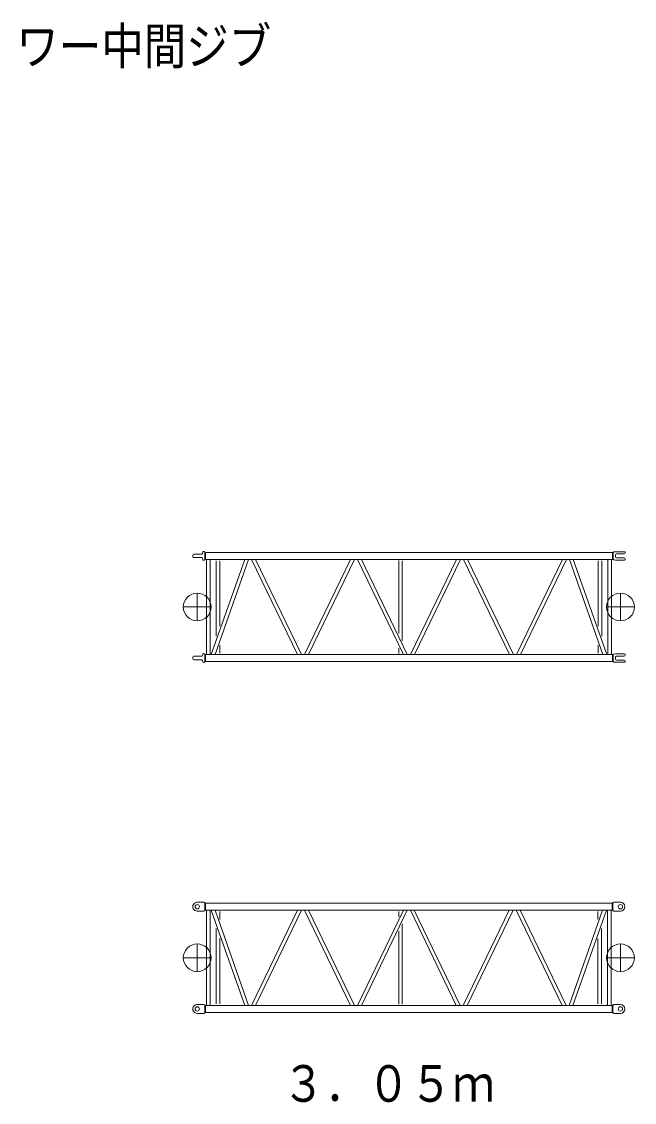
# Model space of a CAD drawing. Units: millimetres on the paper. Extents: x -420 to 629, y -297 to 297.
# Drawn here: x 73.7 to 147.2, y 21.7 to 151.5 of the extents above; entities that cross this region are included whole.
import ezdxf
from ezdxf.enums import TextEntityAlignment as Align

# ---------------------------------------------------------------- set-up
doc = ezdxf.new("R2010")
doc.units = ezdxf.units.MM
doc.layers.add('0-0_0', color=7, linetype='Continuous', lineweight=18)
doc.styles.add('ＭＳ ゴシック', font='')
doc.styles.get('ＭＳ ゴシック').set_extended_font_data('MS Gothic')

msp = doc.modelspace()

# ---------------------------------------------------------------- linework, layer by layer
at = {"layer": '0-0_0'}
for p, q in [((94.256, 87.417), (94.248, 87.322)), ((94.248, 87.322), (94.256, 87.227)), ((94.389, 87.539), (95.33, 87.539)), ((94.389, 87.106), (95.33, 87.106)), ((95.458, 87.787), (95.429, 87.622)), ((95.429, 87.023), (95.458, 86.858)), ((95.54, 87.856), (95.598, 87.856)), ((95.681, 87.772), (95.681, 86.872)), ((95.764, 87.686), (95.781, 87.686)), ((95.764, 86.959), (95.781, 86.959)), ((95.781, 87.746), (95.781, 86.899)), ((95.781, 87.746), (144.618, 87.746)), ((144.618, 87.746), (144.618, 86.899)), ((144.618, 87.686), (144.641, 87.686)), ((144.641, 86.959), (144.618, 86.959)), ((144.718, 87.721), (144.718, 86.923)), ((144.793, 87.804), (144.984, 87.822)), ((144.984, 87.822), (146.067, 87.822)), ((144.984, 87.456), (144.984, 87.189)), ((145.084, 87.556), (146.018, 87.556)), ((146.018, 87.089), (145.084, 87.089)), ((146.151, 87.739), (146.151, 87.689)), ((95.54, 86.789), (95.598, 86.789)), ((95.781, 86.899), (144.618, 86.899)), ((95.903, 75.469), (95.903, 86.899)), ((96.326, 75.469), (96.326, 86.899)), ((100.49, 86.899), (96.473, 75.469)), ((100.938, 86.899), (96.922, 75.469)), ((97.069, 77.669), (97.069, 86.72)), ((97.493, 78.873), (97.493, 86.72)), ((106.829, 75.469), (101.313, 86.899)), ((107.299, 75.469), (101.783, 86.899)), ((113.179, 86.899), (107.663, 75.469)), ((113.649, 86.899), (108.133, 75.469)), ((119.529, 75.469), (114.013, 86.899)), ((119.999, 75.469), (114.483, 86.899)), ((118.969, 86.761), (118.969, 77.986)), ((119.393, 86.736), (119.393, 77.109)), ((125.916, 86.899), (120.399, 75.469)), ((126.386, 86.899), (120.869, 75.469)), ((132.266, 75.469), (126.749, 86.899)), ((132.736, 75.469), (127.219, 86.899)), ((138.616, 86.899), (133.099, 75.469)), ((139.086, 86.899), (133.569, 75.469)), ((143.477, 75.469), (139.46, 86.899)), ((143.925, 75.469), (139.909, 86.899)), ((142.906, 86.72), (142.906, 78.873)), ((143.329, 86.72), (143.329, 77.669)), ((144.073, 86.899), (144.073, 75.469)), ((144.496, 86.899), (144.496, 75.469)), ((144.984, 86.822), (144.793, 86.84)), ((146.067, 86.822), (144.984, 86.822)), ((146.151, 86.956), (146.151, 86.906)), ((94.781, 82.851), (94.781, 79.517)), ((145.581, 82.851), (145.581, 79.517)), ((93.114, 81.184), (96.447, 81.184)), ((143.914, 81.184), (147.247, 81.184)), ((97.493, 75.619), (97.493, 76.591)), ((142.906, 76.591), (142.906, 75.619)), ((95.458, 75.51), (95.429, 75.345)), ((95.598, 75.579), (95.54, 75.579)), ((95.681, 75.496), (95.681, 74.596)), ((95.781, 75.409), (95.764, 75.409)), ((95.781, 75.469), (95.781, 74.622)), ((144.618, 75.469), (95.781, 75.469)), ((118.969, 76.246), (118.969, 75.607)), ((144.618, 75.469), (144.618, 74.622)), ((144.618, 75.409), (144.641, 75.409)), ((144.718, 75.445), (144.718, 74.647)), ((144.793, 75.528), (144.984, 75.546)), ((144.984, 75.546), (146.067, 75.546)), ((145.084, 75.279), (146.018, 75.279)), ((146.151, 75.462), (146.151, 75.412)), ((94.256, 75.141), (94.248, 75.045)), ((94.248, 75.045), (94.256, 74.951)), ((95.33, 75.262), (94.389, 75.262)), ((95.33, 74.829), (94.389, 74.829)), ((95.429, 74.746), (95.458, 74.581)), ((95.598, 74.512), (95.54, 74.512)), ((95.781, 74.682), (95.764, 74.682)), ((144.618, 74.622), (95.781, 74.622)), ((144.641, 74.682), (144.618, 74.682)), ((144.984, 74.546), (144.793, 74.564)), ((144.984, 75.179), (144.984, 74.912)), ((146.067, 74.546), (144.984, 74.546)), ((146.018, 74.812), (145.084, 74.812)), ((146.151, 74.679), (146.151, 74.629)), ((94.791, 45.726), (95.598, 45.726)), ((95.681, 45.642), (95.681, 44.742)), ((95.764, 45.556), (95.781, 45.556)), ((95.781, 45.616), (95.781, 44.769)), ((95.781, 45.616), (144.581, 45.616)), ((144.581, 45.616), (144.581, 44.769)), ((144.581, 45.556), (144.604, 45.556)), ((144.681, 45.642), (144.681, 44.742)), ((144.764, 45.726), (145.581, 45.726)), ((94.781, 44.659), (95.598, 44.659)), ((95.764, 44.829), (95.781, 44.829)), ((95.781, 44.769), (144.581, 44.769)), ((95.903, 33.339), (95.903, 44.769)), ((96.326, 33.339), (96.326, 44.769)), ((96.473, 44.769), (100.49, 33.339)), ((96.922, 44.769), (100.938, 33.339)), ((97.493, 43.647), (97.493, 44.618)), ((101.313, 33.339), (106.829, 44.769)), ((101.783, 33.339), (107.299, 44.769)), ((107.663, 44.769), (113.179, 33.339)), ((108.133, 44.769), (113.649, 33.339)), ((114.013, 33.339), (119.529, 44.769)), ((114.483, 33.339), (120, 44.769)), ((118.969, 44.631), (118.969, 43.992)), ((120.363, 44.769), (125.879, 33.339)), ((120.833, 44.769), (126.349, 33.339)), ((126.713, 33.339), (132.229, 44.769)), ((127.183, 33.339), (132.699, 44.769)), ((133.063, 44.769), (138.579, 33.339)), ((133.533, 44.769), (139.049, 33.339)), ((139.423, 33.339), (143.44, 44.769)), ((139.872, 33.339), (143.889, 44.769)), ((142.869, 44.618), (142.869, 43.647)), ((144.036, 44.769), (144.036, 33.339)), ((144.459, 44.769), (144.459, 33.339)), ((144.604, 44.829), (144.581, 44.829)), ((144.764, 44.659), (145.581, 44.659)), ((119.393, 43.128), (119.393, 33.502)), ((97.069, 33.518), (97.069, 42.569)), ((118.969, 42.251), (118.969, 33.477)), ((143.292, 42.569), (143.292, 33.518)), ((94.781, 40.721), (94.781, 37.387)), ((97.493, 33.518), (97.493, 41.365)), ((142.869, 41.365), (142.869, 33.518)), ((145.581, 40.721), (145.581, 37.387)), ((93.114, 39.054), (96.447, 39.054)), ((143.914, 39.054), (147.247, 39.054)), ((95.598, 33.449), (94.781, 33.449)), ((95.681, 33.366), (95.681, 32.466)), ((95.781, 33.279), (95.764, 33.279)), ((95.781, 32.552), (95.764, 32.552)), ((144.581, 33.339), (95.781, 33.339)), ((95.781, 33.339), (95.781, 32.492)), ((144.581, 32.492), (95.781, 32.492)), ((144.581, 33.339), (144.581, 32.492)), ((144.581, 33.279), (144.604, 33.279)), ((144.604, 32.552), (144.581, 32.552)), ((144.681, 33.366), (144.681, 32.466)), ((145.581, 33.449), (144.764, 33.449)), ((95.598, 32.382), (94.791, 32.382)), ((145.581, 32.382), (144.764, 32.382))]:
    msp.add_line(p, q, dxfattribs=at)
for centre, radius in [((94.781, 81.184), 1.667), ((145.581, 81.184), 1.667), ((94.781, 45.192), 0.258), ((145.581, 45.192), 0.258), ((94.781, 39.054), 1.667), ((145.581, 39.054), 1.667), ((94.781, 32.916), 0.258), ((145.581, 32.916), 0.258)]:
    msp.add_circle(centre, radius, dxfattribs=at)
for centre, radius, start, end in [((94.389, 87.406), 0.133, 89.99162, 174.99917), ((94.389, 87.239), 0.133, 185.00083, 270.00832), ((95.33, 87.639), 0.1, 270.01182, 350.00204), ((95.33, 87.006), 0.1, 9.99612, 89.97763), ((95.54, 87.772), 0.0833, 89.99976, 169.99991), ((95.598, 87.772), 0.0833, 0, 89.99993), ((95.764, 87.769), 0.0833, 179.99996, 270), ((95.764, 86.876), 0.0833, 89.99993, 179.99991), ((144.641, 87.769), 0.0833, 270.00007, 343.41716), ((144.641, 86.876), 0.0833, 16.58284, 89.99993), ((144.801, 87.721), 0.0833, 95.35398, 180.01723), ((145.084, 87.456), 0.1, 89.99993, 179.99991), ((145.084, 87.189), 0.1, 180.00015, 270.00013), ((146.018, 87.689), 0.133, 270.00007, 0), ((146.018, 86.956), 0.133, 0, 89.99993), ((146.067, 87.739), 0.0833, 0, 89.99993), ((95.54, 86.872), 0.0833, 190.00233, 270.01297), ((95.598, 86.872), 0.0833, 270.00007, 0), ((144.801, 86.923), 0.0833, 179.98275, 264.64601), ((146.067, 86.906), 0.0833, 270.00013, 0), ((95.33, 75.362), 0.1, 270.02237, 350.00388), ((95.54, 75.496), 0.0833, 89.98709, 169.99773), ((95.598, 75.496), 0.0833, 0, 89.99998), ((95.764, 75.492), 0.0833, 180.00009, 270.00007), ((144.641, 75.492), 0.0833, 270.00007, 343.41716), ((144.801, 75.445), 0.0833, 95.35398, 180.01723), ((145.084, 75.179), 0.1, 89.99993, 179.99991), ((146.018, 75.412), 0.133, 270.00007, 0), ((146.067, 75.462), 0.0833, 0, 89.99993), ((94.389, 75.129), 0.133, 89.99173, 174.99923), ((94.389, 74.962), 0.133, 185.00083, 270.00838), ((95.33, 74.729), 0.1, 9.99796, 89.98823), ((95.54, 74.596), 0.0833, 190.00009, 270.00024), ((95.598, 74.596), 0.0833, 270.00007, 0), ((95.764, 74.599), 0.0833, 89.99998, 180.00002), ((144.641, 74.599), 0.0833, 16.58285, 89.99998), ((144.801, 74.647), 0.0833, 179.98275, 264.64601), ((145.084, 74.912), 0.1, 180.00009, 270.00007), ((146.018, 74.679), 0.133, 0, 89.99998), ((146.067, 74.629), 0.0833, 270.00007, 0), ((94.781, 45.192), 0.533, 88.9513, 269.99995), ((95.598, 45.642), 0.0833, 0, 89.99993), ((95.764, 45.639), 0.0833, 179.99996, 270), ((144.604, 45.639), 0.0833, 270.00007, 343.41716), ((144.764, 45.642), 0.0833, 89.99998, 179.99996), ((145.581, 45.192), 0.533, 270.00002, 89.99998), ((95.598, 44.742), 0.0833, 270.00007, 0), ((95.764, 44.746), 0.0833, 89.99993, 179.99991), ((144.604, 44.746), 0.0833, 16.58284, 89.99993), ((144.764, 44.742), 0.0833, 179.99996, 270), ((94.781, 32.916), 0.533, 90.00004, 271.04868), ((95.598, 33.366), 0.0833, 0, 89.99993), ((95.598, 32.466), 0.0833, 270.00013, 0), ((95.764, 33.362), 0.0833, 180.00015, 270.00013), ((95.764, 32.469), 0.0833, 89.99998, 180.00002), ((144.604, 33.362), 0.0833, 270.00013, 343.41716), ((144.604, 32.469), 0.0833, 16.58284, 89.99993), ((144.764, 33.366), 0.0833, 89.99998, 180.00002), ((144.764, 32.466), 0.0833, 180.00009, 270.00007), ((145.581, 32.916), 0.533, 270.00007, 89.99998)]:
    msp.add_arc(centre, radius, start, end, dxfattribs=at)

# ---------------------------------------------------------------- texts
at = {"layer": '0-0_0', "style": 'ＭＳ ゴシック', "width": 0.85}
for s, p in [('タワー中間ジブ', (67.967, 145.016)), ('３．０５ｍ', (104.998, 20.445))]:
    msp.add_text(s, height=4.399, dxfattribs=at).set_placement(p, align=Align.BOTTOM_LEFT)

doc.saveas('drawing.dxf')
